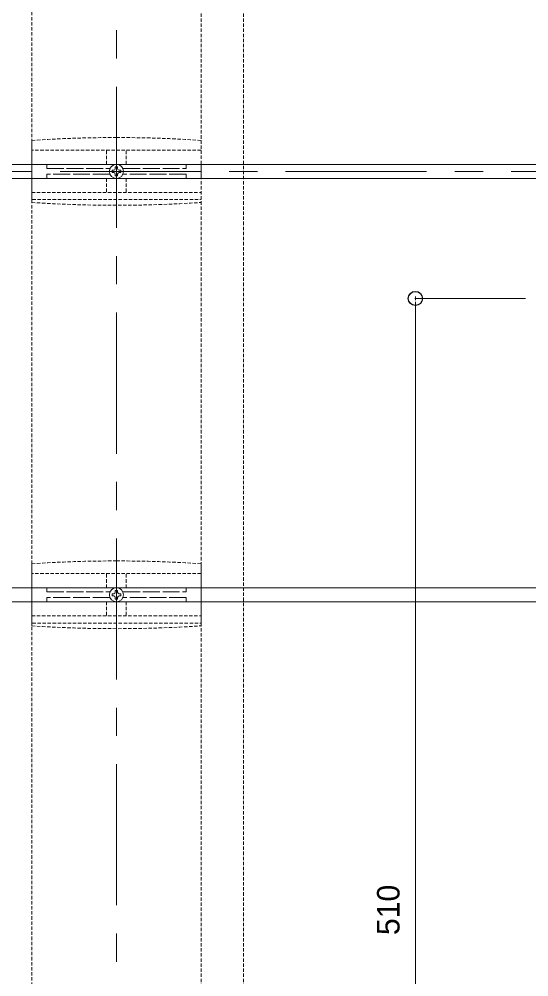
# Model space of a CAD drawing. Units: millimetres, scale not verified. Extents: x -829 to 829, y -160 to 161.
# Drawn here: x -788.9 to -752.8, y 3.7 to 71.5 of the extents above; entities that cross this region are included whole.
import ezdxf
from ezdxf.enums import TextEntityAlignment as Align

# ---------------------------------------------------------------- set-up
doc = ezdxf.new("R2010")
doc.units = ezdxf.units.MM
doc.header["$LTSCALE"] = 2
doc.header["$PDMODE"] = 32
doc.header["$PDSIZE"] = 1
for name, pattern in [('CHAIN1', [8, 5, -1, 1, -1]), ('DASHED1', [1.8, 1.2, -0.6]), ('LONG_DASHED1', [7, 6, -1])]:
    doc.linetypes.add(name, pattern=pattern)
for name, color, linetype, lineweight in [('0-0_一般', 4, 'Continuous', 9), ('0-1_根太', 4, 'Continuous', 9), ('0-2_デッキ', 4, 'Continuous', 9), ('0-4_寸法', 7, 'Continuous', 9), ('0-5_0', 7, 'Continuous', 9)]:
    doc.layers.add(name, color=color, linetype=linetype, lineweight=lineweight)
doc.layers.add('0-6_Defpoints', color=7, linetype='Continuous')
doc.styles.add('Osaka', font='')
doc.styles.get('Osaka').set_extended_font_data('Osaka')

# ---------------------------------------------------------------- blocks, each defined once
blk = doc.blocks.new('グループ-157-1')
at = {"layer": '0-1_根太', "linetype": 'DASHED1'}
for p, q in [((-6592.98, -622.49), (-6592.98, 1002.51)), ((-6472.98, 1002.51), (-6472.98, -622.49)), ((-6442.98, 1002.51), (-6442.98, -622.49))]:
    blk.add_line(p, q, dxfattribs=at)
blk = doc.blocks.new('グループ-203-1')
at = {"layer": '0-0_一般', "color": 7}
blk.add_line((-6531.01, 483.31), (-6529.85, 483.31), dxfattribs=at)
for points in [[(-6534.94, 481.71), (-6536.1, 481.71), (-6536.1, 483.31), (-6534.94, 483.31)], [(-6533.78, 484.47), (-6533.78, 485.64), (-6532.18, 485.64), (-6532.18, 484.47)], [(-6529.85, 483.31), (-6529.85, 481.71), (-6531.01, 481.71)], [(-6532.18, 480.55), (-6532.18, 479.39), (-6533.78, 479.39), (-6533.78, 480.55)]]:
    blk.add_lwpolyline(points, dxfattribs=at)
blk.add_circle((-6532.98, 482.51), 5, dxfattribs=at)
for centre, start, end in [((-6534.94, 484.47), 270, 0), ((-6531.01, 484.47), 180, 270), ((-6534.94, 480.55), 0, 90), ((-6531.01, 480.55), 90, 180)]:
    blk.add_arc(centre, 1.16, start, end, dxfattribs=at)
blk = doc.blocks.new('グループ-204-1')
at = {"layer": '0-0_一般'}
blk.add_blockref('グループ-203-1', (0, 0), dxfattribs=at)
blk = doc.blocks.new('グループ-205-1')
at = {"layer": '0-0_一般', "color": 7, "linetype": 'DASHED1'}
for p, q in [((-6592.98, 504.51), (-6592.98, 460.51)), ((-6472.98, 504.51), (-6472.98, 460.51)), ((-6472.98, 497.49), (-6592.98, 497.49)), ((-6539.98, 487.49), (-6539.98, 497.49)), ((-6525.98, 487.49), (-6525.98, 497.49)), ((-6539.98, 477.53), (-6539.98, 467.53)), ((-6525.98, 477.53), (-6525.98, 467.53)), ((-6592.98, 467.53), (-6472.98, 467.53)), ((-6592.64, 462.51), (-6473.31, 462.51))]:
    blk.add_line(p, q, dxfattribs=at)
at = {"layer": '0-0_一般', "color": 7}
for p, q in [((-6592.98, 477.53), (-6592.98, 487.53)), ((-6472.98, 487.53), (-6472.98, 477.53))]:
    blk.add_line(p, q, dxfattribs=at)
at = {"layer": '0-0_一般', "color": 7, "linetype": 'LONG_DASHED1'}
for p, q in [((-6534.47, 487.49), (-6592.98, 487.49)), ((-6582.4, 484.51), (-6582.4, 487.49)), ((-6582.4, 484.51), (-6537.78, 484.51)), ((-6472.98, 487.49), (-6531.49, 487.49)), ((-6528.18, 484.51), (-6483.56, 484.51)), ((-6483.56, 487.49), (-6483.56, 484.51)), ((-6592.98, 477.53), (-6534.47, 477.53)), ((-6537.78, 480.51), (-6582.4, 480.51)), ((-6582.4, 477.53), (-6582.4, 480.51)), ((-6531.49, 477.53), (-6472.98, 477.53)), ((-6483.56, 480.51), (-6528.18, 480.51)), ((-6483.56, 480.51), (-6483.56, 477.53))]:
    blk.add_line(p, q, dxfattribs=at)
at = {"layer": '0-0_一般', "color": 7, "linetype": 'DASHED1'}
for centre, start, end in [((-6532.98, -394.49), 90, 93.8183), ((-6532.98, -394.49), 86.1817, 90), ((-6532.98, 1359.51), 266.1817, 273.8183)]:
    blk.add_arc(centre, 901, start, end, dxfattribs=at)
at = {"layer": '0-0_一般'}
blk.add_blockref('グループ-204-1', (0, 0), dxfattribs=at)
blk = doc.blocks.new('グループ-206-1')
at = {"layer": '0-0_一般'}
blk.add_blockref('グループ-205-1', (0, 0), dxfattribs=at)
blk = doc.blocks.new('グループ-207-1')
at = {"layer": '0-0_一般', "color": 7}
blk.add_line((-6531.01, 783.31), (-6529.85, 783.31), dxfattribs=at)
for points in [[(-6534.94, 781.71), (-6536.1, 781.71), (-6536.1, 783.31), (-6534.94, 783.31)], [(-6533.78, 784.47), (-6533.78, 785.64), (-6532.18, 785.64), (-6532.18, 784.47)], [(-6532.18, 780.55), (-6532.18, 779.39), (-6533.78, 779.39), (-6533.78, 780.55)], [(-6529.85, 783.31), (-6529.85, 781.71), (-6531.01, 781.71)]]:
    blk.add_lwpolyline(points, dxfattribs=at)
blk.add_circle((-6532.98, 782.51), 5, dxfattribs=at)
for centre, start, end in [((-6534.94, 784.47), 270, 0), ((-6534.94, 780.55), 0, 90), ((-6531.01, 784.47), 180, 270), ((-6531.01, 780.55), 90, 180)]:
    blk.add_arc(centre, 1.16, start, end, dxfattribs=at)
blk = doc.blocks.new('グループ-208-1')
at = {"layer": '0-0_一般'}
blk.add_blockref('グループ-207-1', (0, 0), dxfattribs=at)
blk = doc.blocks.new('グループ-209-1')
at = {"layer": '0-0_一般', "color": 7, "linetype": 'DASHED1'}
for p, q in [((-6592.98, 804.51), (-6592.98, 760.51)), ((-6472.98, 804.51), (-6472.98, 760.51)), ((-6472.98, 797.49), (-6592.98, 797.49)), ((-6539.98, 787.49), (-6539.98, 797.49)), ((-6525.98, 787.49), (-6525.98, 797.49)), ((-6539.98, 777.53), (-6539.98, 767.53)), ((-6525.98, 777.53), (-6525.98, 767.53)), ((-6592.98, 767.53), (-6472.98, 767.53)), ((-6592.64, 762.51), (-6473.31, 762.51))]:
    blk.add_line(p, q, dxfattribs=at)
at = {"layer": '0-0_一般', "color": 7}
for p, q in [((-6592.98, 777.53), (-6592.98, 787.53)), ((-6472.98, 787.53), (-6472.98, 777.53))]:
    blk.add_line(p, q, dxfattribs=at)
at = {"layer": '0-0_一般', "color": 7, "linetype": 'LONG_DASHED1'}
for p, q in [((-6534.47, 787.49), (-6592.98, 787.49)), ((-6582.4, 784.51), (-6582.4, 787.49)), ((-6472.98, 787.49), (-6531.49, 787.49)), ((-6483.56, 787.49), (-6483.56, 784.51)), ((-6582.4, 784.51), (-6537.78, 784.51)), ((-6537.78, 780.51), (-6582.4, 780.51)), ((-6582.4, 777.53), (-6582.4, 780.51)), ((-6528.18, 784.51), (-6483.56, 784.51)), ((-6483.56, 780.51), (-6528.18, 780.51)), ((-6483.56, 780.51), (-6483.56, 777.53)), ((-6592.98, 777.53), (-6534.47, 777.53)), ((-6531.49, 777.53), (-6472.98, 777.53))]:
    blk.add_line(p, q, dxfattribs=at)
at = {"layer": '0-0_一般', "color": 7, "linetype": 'DASHED1'}
for centre, start, end in [((-6532.98, -94.49), 90, 93.8183), ((-6532.98, -94.49), 86.1817, 90), ((-6532.98, 1659.51), 266.1817, 273.8183)]:
    blk.add_arc(centre, 901, start, end, dxfattribs=at)
at = {"layer": '0-0_一般'}
blk.add_blockref('グループ-208-1', (0, 0), dxfattribs=at)
blk = doc.blocks.new('グループ-210-1')
at = {"layer": '0-0_一般'}
blk.add_blockref('グループ-209-1', (0, 0), dxfattribs=at)
blk = doc.blocks.new('_DOT')
at = {"layer": '0-5_0'}
for p, q in [((-1, 0), (-2, 0)), ((-0.5, 0), (0.5, 0))]:
    blk.add_line(p, q, dxfattribs=at)

msp = doc.modelspace()

# ---------------------------------------------------------------- linework, layer by layer
at = {"layer": '0-0_一般', "color": 7, "linetype": 'CHAIN1'}
for p, q in [((-782.026, 82.751), (-782.026, -79.749)), ((-802.026, 60.751), (-602.026, 60.751))]:
    msp.add_line(p, q, dxfattribs=at)
at = {"layer": '0-2_デッキ', "color": 1}
for p, q in [((-802.026, 61.251), (-602.026, 61.251)), ((-742.526, 60.251), (-802.026, 60.251)), ((-802.026, 31.251), (-742.526, 31.251)), ((-742.526, 30.251), (-802.026, 30.251))]:
    msp.add_line(p, q, dxfattribs=at)
at = {"layer": '0-4_寸法'}
for p, q in [((-753.026, 51.751), (-760.826, 51.751)), ((-760.826, -49.748), (-760.826, 51.25))]:
    msp.add_line(p, q, dxfattribs=at)
at = {"layer": '0-6_Defpoints'}
msp.add_point((-760.826, 51.751), dxfattribs=at)

# ---------------------------------------------------------------- block references
at = {"layer": '0-0_一般', "xscale": 0.1, "yscale": 0.1}
for name in ['グループ-210-1', 'グループ-206-1']:
    msp.add_blockref(name, (-128.728, -17.5), dxfattribs=at)
at = {"layer": '0-1_根太', "xscale": 0.1, "yscale": 0.1}
msp.add_blockref('グループ-157-1', (-128.728, -17.5), dxfattribs=at)
at = {"layer": '0-4_寸法', "xscale": 0.2503723, "yscale": 0.2503723, "rotation": 90}
msp.add_blockref('_DOT', (-760.826, 51.751), dxfattribs=at)

# ---------------------------------------------------------------- texts
at = {"layer": '0-4_寸法', "style": 'Osaka'}
msp.add_text(' 510', height=1.598, rotation=90, dxfattribs=at).set_placement((-761.468, 6.047), align=Align.BOTTOM_LEFT)

doc.saveas('drawing.dxf')
